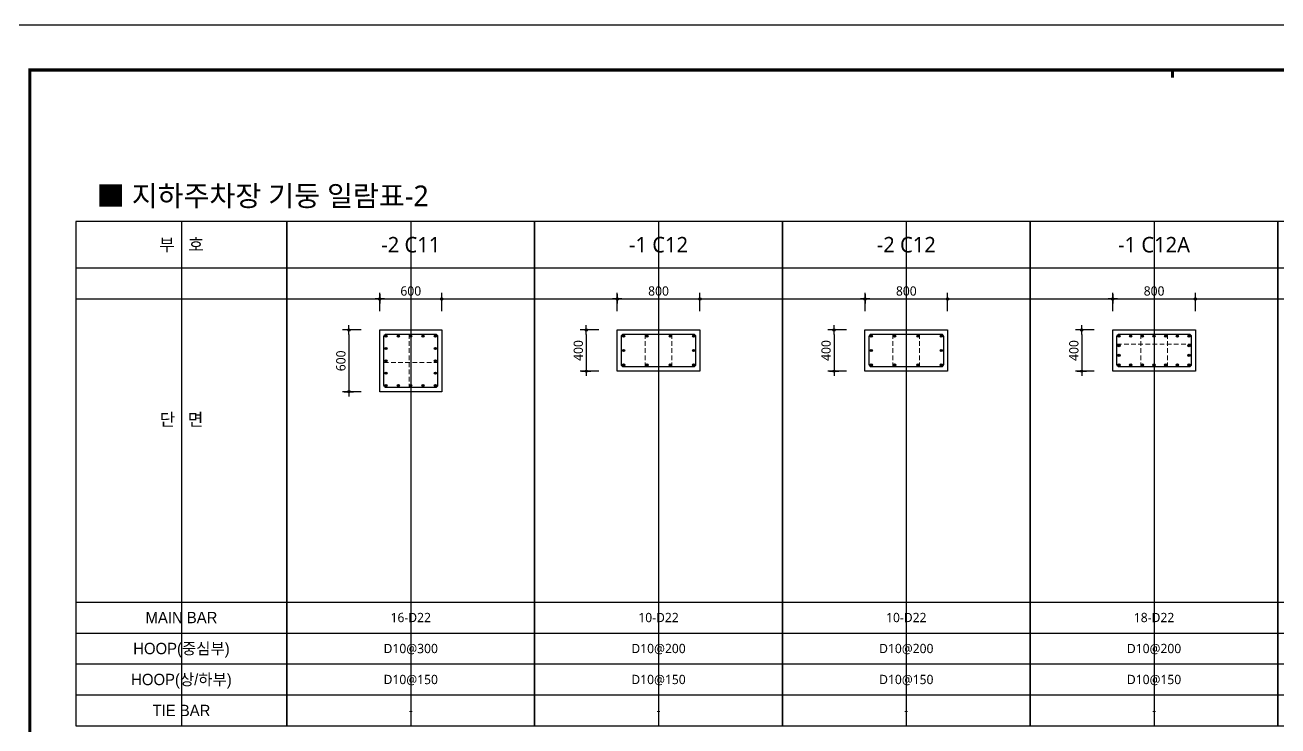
# Model space of a CAD drawing. Header units: millimetres. Extents: x 0 to 252030, y -124740 to 196020.
# Drawn here: x 50924 to 63060, y 171412 to 178200 of the extents above; entities that cross this region are included whole.
import ezdxf
from ezdxf.enums import TextEntityAlignment as Align

# ---------------------------------------------------------------- set-up
doc = ezdxf.new("R2010")
doc.units = ezdxf.units.MM
doc.header["$LTSCALE"] = 30
doc.linetypes.add('HID', pattern=[2.3, 1.5, -0.8])
doc.layers.get('DEFPOINTS').update_dxf_attribs({"color": 142})
for name, color, linetype in [('0-SEC1', 3, 'Continuous'), ('CON', 2, 'Continuous'), ('DIM', 7, 'Continuous'), ('S-철근', 3, 'Continuous'), ('SHEET', 7, 'Continuous'), ('TEXT', 6, 'Continuous'), ('TXT', 3, 'Continuous'), ('XR-FORM_(도룡동)$0$Sheet', 7, 'Continuous')]:
    doc.layers.add(name, color=color, linetype=linetype)
doc.layers.add('TieBar', color=7, linetype='HID', lineweight=0)
doc.styles.get("Standard").update_dxf_attribs({"font": 'malgun.ttf'})
doc.styles.add('돋움', font='Dotum.ttf')
doc.styles.add('맑은 고딕', font='malgun.ttf')
doc.dimstyles.new('30NDIM', dxfattribs={"dimscale": 50, "dimtxt": 3, "dimasz": 1.5, "dimexe": 2, "dimexo": 6, "dimgap": 1, "dimtad": 1, "dimdec": 0, "dimrnd": 0.25, "dimzin": 0, "dimdsep": 46, "dimtxsty": 'Standard', "dimblk": 'Z_DOT', "dimcen": 5, "dimclrd": 256, "dimclre": 256, "dimclrt": 3, "dimadec": 0, "dimazin": 0, "dimtm": 1e-09, "dimtfac": 1, "dimtdec": 0, "dimtix": 1, "dimtmove": 2, "dimatfit": 1, "dimldrblk": 'Z_DOT', "dimfxl": 1, "dimtolj": 1, "dimtzin": 0, "dimarcsym": 0})

# ---------------------------------------------------------------- blocks, each defined once
blk = doc.blocks.new('XR-FORM_(도룡동)$0$S')
at = {"layer": 'XR-FORM_(도룡동)$0$Sheet', "const_width": 100}
blk.add_lwpolyline([(1850, 57950), (82250, 57950), (82250, 1200), (1850, 1200)], close=True, dxfattribs=at)
at = {"layer": 'XR-FORM_(도룡동)$0$Sheet', "linetype": 'Continuous', "const_width": 100}
blk.add_lwpolyline([(38745, 57950), (38745, 57700)], dxfattribs=at)
blk = doc.blocks.new('XR-FORM_(도룡동)', base_point=(101.33, -56114.51))
at = {"layer": 'DEFPOINTS'}
blk.add_lwpolyline([(0, 0), (420, 0), (420, 297), (0, 297)], close=True, dxfattribs=at)
at = {"xscale": 0.005, "yscale": 0.005, "zscale": 0.005}
blk.add_blockref('XR-FORM_(도룡동)$0$S', (-0.25, 0), dxfattribs=at)
blk = doc.blocks.new('*U56')
at = {"layer": 'DEFPOINTS'}
for p, q in [((-1021, 4886), (-1021, 0)), ((-2043, 4136), (0, 4136))]:
    blk.add_line(p, q, dxfattribs=at)
at = {"layer": 'SHEET'}
blk.add_line((-2043, 4436), (0, 4436), dxfattribs=at)
at = {"layer": 'SHEET', "color": 6}
for p, q in [((-2043, 1200), (0, 1200)), ((-2043, 900), (0, 900)), ((-2043, 600), (0, 600)), ((-2043, 300), (0, 300))]:
    blk.add_line(p, q, dxfattribs=at)
at = {"layer": 'SHEET'}
blk.add_lwpolyline([(0, 4886), (-2043, 4886), (-2043, 0), (0, 0)], close=True, dxfattribs=at)
at = {"layer": 'TXT'}
for s, height, style, p in [('부   호', 120, '돋움', (-1021, 4661)), ('단   면', 120, '맑은 고딕', (-1021, 2968)), ('MAIN BAR', 110, '돋움', (-1021, 1050)), ('HOOP(중심부)', 110, '돋움', (-1021, 750)), ('HOOP(상/하부)', 110, '돋움', (-1021, 450)), ('TIE BAR', 110, '돋움', (-1021, 150))]:
    blk.add_text(s, height=height, dxfattribs=dict(at, style=style)).set_placement(p, align=Align.MIDDLE_CENTER)
blk = doc.blocks.new('*U58')
at = {"layer": 'DEFPOINTS'}
for p, q in [((-1200, 4886), (-1200, 0)), ((-2400, 4136), (0, 4136))]:
    blk.add_line(p, q, dxfattribs=at)
at = {"layer": 'SHEET'}
blk.add_line((-2400, 4436), (0, 4436), dxfattribs=at)
at = {"layer": 'SHEET', "color": 6}
for p, q in [((-2400, 1200), (0, 1200)), ((-2400, 900), (0, 900)), ((-2400, 600), (0, 600)), ((-2400, 300), (0, 300))]:
    blk.add_line(p, q, dxfattribs=at)
at = {"layer": 'SHEET'}
blk.add_lwpolyline([(0, 4886), (-2400, 4886), (-2400, 0), (0, 0)], close=True, dxfattribs=at)
blk = doc.blocks.new('Z_DOT')
at = {"layer": 'DIM', "color": 0}
for p, q in [((-1, 0), (1, 0)), ((0, -1), (0, 1))]:
    blk.add_line(p, q, dxfattribs=at)
for radius in [0.25, 0.125]:
    blk.add_circle((0, 0), radius, dxfattribs=at)
blk = doc.blocks.new('*D92')
at = {"layer": 'DEFPOINTS', "color": 0, "transparency": 16777216}
for p in [(54960, 175548), (54360, 175248), (54960, 175248)]:
    blk.add_point(p, dxfattribs=at)
at = {"layer": 'DIM', "lineweight": -2, "transparency": 16777216}
for p, q in [((54360, 175428), (54360, 175608)), ((54405, 175548), (54915, 175548)), ((54960, 175428), (54960, 175608))]:
    blk.add_line(p, q, dxfattribs=at)
at = {"layer": 'DIM', "lineweight": -2, "transparency": 16777216, "xscale": 45, "yscale": 45, "zscale": 45, "rotation": 180}
blk.add_blockref('Z_DOT', (54360, 175548), dxfattribs=at)
at = {"layer": 'DIM', "lineweight": -2, "transparency": 16777216, "xscale": 45, "yscale": 45, "zscale": 45}
blk.add_blockref('Z_DOT', (54960, 175548), dxfattribs=at)
at = {"layer": 'DIM', "color": 3, "transparency": 16777216, "insert": (54660, 175624), "char_height": 90, "attachment_point": 5}
blk.add_mtext('\\A1;600', dxfattribs=at)
blk = doc.blocks.new('*D93')
at = {"layer": 'DEFPOINTS', "color": 0, "transparency": 16777216}
for p in [(54360, 175248), (54060, 174648), (54360, 174648)]:
    blk.add_point(p, dxfattribs=at)
at = {"layer": 'DIM', "lineweight": -2, "transparency": 16777216}
for p, q in [((54180, 175248), (54000, 175248)), ((54060, 175203), (54060, 174693)), ((54180, 174648), (54000, 174648))]:
    blk.add_line(p, q, dxfattribs=at)
at = {"layer": 'DIM', "lineweight": -2, "transparency": 16777216, "xscale": 45, "yscale": 45, "zscale": 45}
for p, rotation in [((54060, 175248), 90), ((54060, 174648), 270)]:
    blk.add_blockref('Z_DOT', p, dxfattribs=dict(at, rotation=rotation))
at = {"layer": 'DIM', "color": 3, "transparency": 16777216, "insert": (53983, 174948), "char_height": 90, "attachment_point": 5, "rotation": 90}
blk.add_mtext('\\A1;600', dxfattribs=at)
blk = doc.blocks.new('*D94')
at = {"layer": 'DEFPOINTS', "color": 0, "transparency": 16777216}
for p in [(57460, 175548), (56660, 175248), (57460, 175248)]:
    blk.add_point(p, dxfattribs=at)
at = {"layer": 'DIM', "lineweight": -2, "transparency": 16777216}
for p, q in [((56660, 175428), (56660, 175608)), ((56705, 175548), (57415, 175548)), ((57460, 175428), (57460, 175608))]:
    blk.add_line(p, q, dxfattribs=at)
at = {"layer": 'DIM', "lineweight": -2, "transparency": 16777216, "xscale": 45, "yscale": 45, "zscale": 45, "rotation": 180}
blk.add_blockref('Z_DOT', (56660, 175548), dxfattribs=at)
at = {"layer": 'DIM', "lineweight": -2, "transparency": 16777216, "xscale": 45, "yscale": 45, "zscale": 45}
blk.add_blockref('Z_DOT', (57460, 175548), dxfattribs=at)
at = {"layer": 'DIM', "color": 3, "transparency": 16777216, "insert": (57060, 175624), "char_height": 90, "attachment_point": 5}
blk.add_mtext('\\A1;800', dxfattribs=at)
blk = doc.blocks.new('*D95')
at = {"layer": 'DEFPOINTS', "color": 0, "transparency": 16777216}
for p in [(56660, 175248), (56360, 174848), (56660, 174848)]:
    blk.add_point(p, dxfattribs=at)
at = {"layer": 'DIM', "lineweight": -2, "transparency": 16777216}
for p, q in [((56480, 175248), (56300, 175248)), ((56360, 175203), (56360, 174893)), ((56480, 174848), (56300, 174848))]:
    blk.add_line(p, q, dxfattribs=at)
at = {"layer": 'DIM', "lineweight": -2, "transparency": 16777216, "xscale": 45, "yscale": 45, "zscale": 45}
for p, rotation in [((56360, 175248), 90), ((56360, 174848), 270)]:
    blk.add_blockref('Z_DOT', p, dxfattribs=dict(at, rotation=rotation))
at = {"layer": 'DIM', "color": 3, "transparency": 16777216, "insert": (56283, 175048), "char_height": 90, "attachment_point": 5, "rotation": 90}
blk.add_mtext('\\A1;400', dxfattribs=at)
blk = doc.blocks.new('*D123')
at = {"layer": 'DEFPOINTS', "color": 0, "transparency": 16777216}
for p in [(59860, 175548), (59060, 175248), (59860, 175248)]:
    blk.add_point(p, dxfattribs=at)
at = {"layer": 'DIM', "lineweight": -2, "transparency": 16777216}
for p, q in [((59060, 175428), (59060, 175608)), ((59105, 175548), (59815, 175548)), ((59860, 175428), (59860, 175608))]:
    blk.add_line(p, q, dxfattribs=at)
at = {"layer": 'DIM', "lineweight": -2, "transparency": 16777216, "xscale": 45, "yscale": 45, "zscale": 45, "rotation": 180}
blk.add_blockref('Z_DOT', (59060, 175548), dxfattribs=at)
at = {"layer": 'DIM', "lineweight": -2, "transparency": 16777216, "xscale": 45, "yscale": 45, "zscale": 45}
blk.add_blockref('Z_DOT', (59860, 175548), dxfattribs=at)
at = {"layer": 'DIM', "color": 3, "transparency": 16777216, "insert": (59460, 175624), "char_height": 90, "attachment_point": 5}
blk.add_mtext('\\A1;800', dxfattribs=at)
blk = doc.blocks.new('*D124')
at = {"layer": 'DEFPOINTS', "color": 0, "transparency": 16777216}
for p in [(59060, 175248), (58760, 174848), (59060, 174848)]:
    blk.add_point(p, dxfattribs=at)
at = {"layer": 'DIM', "lineweight": -2, "transparency": 16777216}
for p, q in [((58880, 175248), (58700, 175248)), ((58760, 175203), (58760, 174893)), ((58880, 174848), (58700, 174848))]:
    blk.add_line(p, q, dxfattribs=at)
at = {"layer": 'DIM', "lineweight": -2, "transparency": 16777216, "xscale": 45, "yscale": 45, "zscale": 45}
for p, rotation in [((58760, 175248), 90), ((58760, 174848), 270)]:
    blk.add_blockref('Z_DOT', p, dxfattribs=dict(at, rotation=rotation))
at = {"layer": 'DIM', "color": 3, "transparency": 16777216, "insert": (58683, 175048), "char_height": 90, "attachment_point": 5, "rotation": 90}
blk.add_mtext('\\A1;400', dxfattribs=at)
blk = doc.blocks.new('*D125')
at = {"layer": 'DEFPOINTS', "color": 0, "transparency": 16777216}
for p in [(62260, 175548), (61460, 175248), (62260, 175248)]:
    blk.add_point(p, dxfattribs=at)
at = {"layer": 'DIM', "lineweight": -2, "transparency": 16777216}
for p, q in [((61460, 175428), (61460, 175608)), ((61505, 175548), (62215, 175548)), ((62260, 175428), (62260, 175608))]:
    blk.add_line(p, q, dxfattribs=at)
at = {"layer": 'DIM', "lineweight": -2, "transparency": 16777216, "xscale": 45, "yscale": 45, "zscale": 45, "rotation": 180}
blk.add_blockref('Z_DOT', (61460, 175548), dxfattribs=at)
at = {"layer": 'DIM', "lineweight": -2, "transparency": 16777216, "xscale": 45, "yscale": 45, "zscale": 45}
blk.add_blockref('Z_DOT', (62260, 175548), dxfattribs=at)
at = {"layer": 'DIM', "color": 3, "transparency": 16777216, "insert": (61860, 175624), "char_height": 90, "attachment_point": 5}
blk.add_mtext('\\A1;800', dxfattribs=at)
blk = doc.blocks.new('*D126')
at = {"layer": 'DEFPOINTS', "color": 0, "transparency": 16777216}
for p in [(61460, 175248), (61160, 174848), (61460, 174848)]:
    blk.add_point(p, dxfattribs=at)
at = {"layer": 'DIM', "lineweight": -2, "transparency": 16777216}
for p, q in [((61280, 175248), (61100, 175248)), ((61160, 175203), (61160, 174893)), ((61280, 174848), (61100, 174848))]:
    blk.add_line(p, q, dxfattribs=at)
at = {"layer": 'DIM', "lineweight": -2, "transparency": 16777216, "xscale": 45, "yscale": 45, "zscale": 45}
for p, rotation in [((61160, 175248), 90), ((61160, 174848), 270)]:
    blk.add_blockref('Z_DOT', p, dxfattribs=dict(at, rotation=rotation))
at = {"layer": 'DIM', "color": 3, "transparency": 16777216, "insert": (61083, 175048), "char_height": 90, "attachment_point": 5, "rotation": 90}
blk.add_mtext('\\A1;400', dxfattribs=at)

msp = doc.modelspace()

# ---------------------------------------------------------------- hatches: boundary and pattern name
at = {"layer": 'S-철근'}
h = msp.add_hatch(color=256, dxfattribs=at)
edge = h.paths.add_edge_path()
edge.add_arc((54420.75002, 175187.00008), 11.1, 0, 180)
edge.add_arc((54420.75002, 175187.00008), 11.1, 180, 360)
h = msp.add_hatch(color=256, dxfattribs=at)
edge = h.paths.add_edge_path()
edge.add_arc((54540.25002, 175187.00008), 11.1, 0, 180)
edge.add_arc((54540.25002, 175187.00008), 11.1, 180, 360)
h = msp.add_hatch(color=256, dxfattribs=at)
edge = h.paths.add_edge_path()
edge.add_arc((54659.75002, 175187.00008), 11.1, 0, 180)
edge.add_arc((54659.75002, 175187.00008), 11.1, 180, 360)
h = msp.add_hatch(color=256, dxfattribs=at)
edge = h.paths.add_edge_path()
edge.add_arc((54779.25002, 175187.00008), 11.1, 0, 180)
edge.add_arc((54779.25002, 175187.00008), 11.1, 180, 360)
h = msp.add_hatch(color=256, dxfattribs=at)
edge = h.paths.add_edge_path()
edge.add_arc((54898.75002, 175187.00008), 11.1, 0, 180)
edge.add_arc((54898.75002, 175187.00008), 11.1, 180, 360)
h = msp.add_hatch(color=256, dxfattribs=at)
edge = h.paths.add_edge_path()
edge.add_arc((56720.75002, 175187.00008), 11.1, 0, 180)
edge.add_arc((56720.75002, 175187.00008), 11.1, 180, 360)
h = msp.add_hatch(color=256, dxfattribs=at)
edge = h.paths.add_edge_path()
edge.add_arc((56946.75002, 175187.00008), 11.1, 0, 180)
edge.add_arc((56946.75002, 175187.00008), 11.1, 180, 360)
h = msp.add_hatch(color=256, dxfattribs=at)
edge = h.paths.add_edge_path()
edge.add_arc((57172.75002, 175187.00008), 11.1, 0, 180)
edge.add_arc((57172.75002, 175187.00008), 11.1, 180, 360)
h = msp.add_hatch(color=256, dxfattribs=at)
edge = h.paths.add_edge_path()
edge.add_arc((57398.75002, 175187.00008), 11.1, 0, 180)
edge.add_arc((57398.75002, 175187.00008), 11.1, 180, 360)
h = msp.add_hatch(color=256, dxfattribs=at)
edge = h.paths.add_edge_path()
edge.add_arc((59120.75002, 175187.00008), 11.1, 0, 180)
edge.add_arc((59120.75002, 175187.00008), 11.1, 180, 360)
h = msp.add_hatch(color=256, dxfattribs=at)
edge = h.paths.add_edge_path()
edge.add_arc((59346.75002, 175187.00008), 11.1, 0, 180)
edge.add_arc((59346.75002, 175187.00008), 11.1, 180, 360)
h = msp.add_hatch(color=256, dxfattribs=at)
edge = h.paths.add_edge_path()
edge.add_arc((59572.75002, 175187.00008), 11.1, 0, 180)
edge.add_arc((59572.75002, 175187.00008), 11.1, 180, 360)
h = msp.add_hatch(color=256, dxfattribs=at)
edge = h.paths.add_edge_path()
edge.add_arc((59798.75002, 175187.00008), 11.1, 0, 180)
edge.add_arc((59798.75002, 175187.00008), 11.1, 180, 360)
h = msp.add_hatch(color=256, dxfattribs=at)
edge = h.paths.add_edge_path()
edge.add_arc((61520.75002, 175187.00008), 11.1, 0, 180)
edge.add_arc((61520.75002, 175187.00008), 11.1, 180, 360)
h = msp.add_hatch(color=256, dxfattribs=at)
edge = h.paths.add_edge_path()
edge.add_arc((61633.75002, 175187.00008), 11.1, 0, 180)
edge.add_arc((61633.75002, 175187.00008), 11.1, 180, 360)
h = msp.add_hatch(color=256, dxfattribs=at)
edge = h.paths.add_edge_path()
edge.add_arc((61746.75002, 175187.00008), 11.1, 0, 180)
edge.add_arc((61746.75002, 175187.00008), 11.1, 180, 360)
h = msp.add_hatch(color=256, dxfattribs=at)
edge = h.paths.add_edge_path()
edge.add_arc((61859.75002, 175187.00008), 11.1, 0, 180)
edge.add_arc((61859.75002, 175187.00008), 11.1, 180, 360)
h = msp.add_hatch(color=256, dxfattribs=at)
edge = h.paths.add_edge_path()
edge.add_arc((61972.75002, 175187.00008), 11.1, 0, 180)
edge.add_arc((61972.75002, 175187.00008), 11.1, 180, 360)
h = msp.add_hatch(color=256, dxfattribs=at)
edge = h.paths.add_edge_path()
edge.add_arc((62085.75002, 175187.00008), 11.1, 0, 180)
edge.add_arc((62085.75002, 175187.00008), 11.1, 180, 360)
h = msp.add_hatch(color=256, dxfattribs=at)
edge = h.paths.add_edge_path()
edge.add_arc((62198.75002, 175187.00008), 11.1, 0, 180)
edge.add_arc((62198.75002, 175187.00008), 11.1, 180, 360)
h = msp.add_hatch(color=256, dxfattribs=at)
edge = h.paths.add_edge_path()
edge.add_arc((54420.75002, 175067.50008), 11.1, 0, 180)
edge.add_arc((54420.75002, 175067.50008), 11.1, 180, 360)
h = msp.add_hatch(color=256, dxfattribs=at)
edge = h.paths.add_edge_path()
edge.add_arc((54898.75002, 175067.50008), 11.1, 0, 180)
edge.add_arc((54898.75002, 175067.50008), 11.1, 180, 360)
h = msp.add_hatch(color=256, dxfattribs=at)
edge = h.paths.add_edge_path()
edge.add_arc((56720.75002, 175048.00008), 11.1, 0, 180)
edge.add_arc((56720.75002, 175048.00008), 11.1, 180, 360)
h = msp.add_hatch(color=256, dxfattribs=at)
edge = h.paths.add_edge_path()
edge.add_arc((57398.75002, 175048.00008), 11.1, 0, 180)
edge.add_arc((57398.75002, 175048.00008), 11.1, 180, 360)
h = msp.add_hatch(color=256, dxfattribs=at)
edge = h.paths.add_edge_path()
edge.add_arc((59120.75002, 175048.00008), 11.1, 0, 180)
edge.add_arc((59120.75002, 175048.00008), 11.1, 180, 360)
h = msp.add_hatch(color=256, dxfattribs=at)
edge = h.paths.add_edge_path()
edge.add_arc((59798.75002, 175048.00008), 11.1, 0, 180)
edge.add_arc((59798.75002, 175048.00008), 11.1, 180, 360)
h = msp.add_hatch(color=256, dxfattribs=at)
edge = h.paths.add_edge_path()
edge.add_arc((61520.75002, 175094.33341), 11.1, 0, 180)
edge.add_arc((61520.75002, 175094.33341), 11.1, 180, 360)
h = msp.add_hatch(color=256, dxfattribs=at)
edge = h.paths.add_edge_path()
edge.add_arc((61520.75002, 175001.66675), 11.1, 0, 180)
edge.add_arc((61520.75002, 175001.66675), 11.1, 180, 360)
h = msp.add_hatch(color=256, dxfattribs=at)
edge = h.paths.add_edge_path()
edge.add_arc((62198.75002, 175094.33341), 11.1, 0, 180)
edge.add_arc((62198.75002, 175094.33341), 11.1, 180, 360)
h = msp.add_hatch(color=256, dxfattribs=at)
edge = h.paths.add_edge_path()
edge.add_arc((62198.75002, 175001.66675), 11.1, 0, 180)
edge.add_arc((62198.75002, 175001.66675), 11.1, 180, 360)
h = msp.add_hatch(color=256, dxfattribs=at)
edge = h.paths.add_edge_path()
edge.add_arc((54420.75002, 174948.00008), 11.1, 0, 180)
edge.add_arc((54420.75002, 174948.00008), 11.1, 180, 360)
h = msp.add_hatch(color=256, dxfattribs=at)
edge = h.paths.add_edge_path()
edge.add_arc((54898.75002, 174948.00008), 11.1, 0, 180)
edge.add_arc((54898.75002, 174948.00008), 11.1, 180, 360)
h = msp.add_hatch(color=256, dxfattribs=at)
edge = h.paths.add_edge_path()
edge.add_arc((56720.75002, 174909.00008), 11.1, 0, 180)
edge.add_arc((56720.75002, 174909.00008), 11.1, 180, 360)
h = msp.add_hatch(color=256, dxfattribs=at)
edge = h.paths.add_edge_path()
edge.add_arc((56946.75002, 174909.00008), 11.1, 0, 180)
edge.add_arc((56946.75002, 174909.00008), 11.1, 180, 360)
h = msp.add_hatch(color=256, dxfattribs=at)
edge = h.paths.add_edge_path()
edge.add_arc((57172.75002, 174909.00008), 11.1, 0, 180)
edge.add_arc((57172.75002, 174909.00008), 11.1, 180, 360)
h = msp.add_hatch(color=256, dxfattribs=at)
edge = h.paths.add_edge_path()
edge.add_arc((57398.75002, 174909.00008), 11.1, 0, 180)
edge.add_arc((57398.75002, 174909.00008), 11.1, 180, 360)
h = msp.add_hatch(color=256, dxfattribs=at)
edge = h.paths.add_edge_path()
edge.add_arc((59120.75002, 174909.00008), 11.1, 0, 180)
edge.add_arc((59120.75002, 174909.00008), 11.1, 180, 360)
h = msp.add_hatch(color=256, dxfattribs=at)
edge = h.paths.add_edge_path()
edge.add_arc((59346.75002, 174909.00008), 11.1, 0, 180)
edge.add_arc((59346.75002, 174909.00008), 11.1, 180, 360)
h = msp.add_hatch(color=256, dxfattribs=at)
edge = h.paths.add_edge_path()
edge.add_arc((59572.75002, 174909.00008), 11.1, 0, 180)
edge.add_arc((59572.75002, 174909.00008), 11.1, 180, 360)
h = msp.add_hatch(color=256, dxfattribs=at)
edge = h.paths.add_edge_path()
edge.add_arc((59798.75002, 174909.00008), 11.1, 0, 180)
edge.add_arc((59798.75002, 174909.00008), 11.1, 180, 360)
h = msp.add_hatch(color=256, dxfattribs=at)
edge = h.paths.add_edge_path()
edge.add_arc((61520.75002, 174909.00008), 11.1, 0, 180)
edge.add_arc((61520.75002, 174909.00008), 11.1, 180, 360)
h = msp.add_hatch(color=256, dxfattribs=at)
edge = h.paths.add_edge_path()
edge.add_arc((61633.75002, 174909.00008), 11.1, 0, 180)
edge.add_arc((61633.75002, 174909.00008), 11.1, 180, 360)
h = msp.add_hatch(color=256, dxfattribs=at)
edge = h.paths.add_edge_path()
edge.add_arc((61746.75002, 174909.00008), 11.1, 0, 180)
edge.add_arc((61746.75002, 174909.00008), 11.1, 180, 360)
h = msp.add_hatch(color=256, dxfattribs=at)
edge = h.paths.add_edge_path()
edge.add_arc((61859.75002, 174909.00008), 11.1, 0, 180)
edge.add_arc((61859.75002, 174909.00008), 11.1, 180, 360)
h = msp.add_hatch(color=256, dxfattribs=at)
edge = h.paths.add_edge_path()
edge.add_arc((61972.75002, 174909.00008), 11.1, 0, 180)
edge.add_arc((61972.75002, 174909.00008), 11.1, 180, 360)
h = msp.add_hatch(color=256, dxfattribs=at)
edge = h.paths.add_edge_path()
edge.add_arc((62085.75002, 174909.00008), 11.1, 0, 180)
edge.add_arc((62085.75002, 174909.00008), 11.1, 180, 360)
h = msp.add_hatch(color=256, dxfattribs=at)
edge = h.paths.add_edge_path()
edge.add_arc((62198.75002, 174909.00008), 11.1, 0, 180)
edge.add_arc((62198.75002, 174909.00008), 11.1, 180, 360)
h = msp.add_hatch(color=256, dxfattribs=at)
edge = h.paths.add_edge_path()
edge.add_arc((54420.75002, 174828.50008), 11.1, 0, 180)
edge.add_arc((54420.75002, 174828.50008), 11.1, 180, 360)
h = msp.add_hatch(color=256, dxfattribs=at)
edge = h.paths.add_edge_path()
edge.add_arc((54898.75002, 174828.50008), 11.1, 0, 180)
edge.add_arc((54898.75002, 174828.50008), 11.1, 180, 360)
h = msp.add_hatch(color=256, dxfattribs=at)
edge = h.paths.add_edge_path()
edge.add_arc((54420.75002, 174709.00008), 11.1, 0, 180)
edge.add_arc((54420.75002, 174709.00008), 11.1, 180, 360)
h = msp.add_hatch(color=256, dxfattribs=at)
edge = h.paths.add_edge_path()
edge.add_arc((54540.25002, 174709.00008), 11.1, 0, 180)
edge.add_arc((54540.25002, 174709.00008), 11.1, 180, 360)
h = msp.add_hatch(color=256, dxfattribs=at)
edge = h.paths.add_edge_path()
edge.add_arc((54659.75002, 174709.00008), 11.1, 0, 180)
edge.add_arc((54659.75002, 174709.00008), 11.1, 180, 360)
h = msp.add_hatch(color=256, dxfattribs=at)
edge = h.paths.add_edge_path()
edge.add_arc((54779.25002, 174709.00008), 11.1, 0, 180)
edge.add_arc((54779.25002, 174709.00008), 11.1, 180, 360)
h = msp.add_hatch(color=256, dxfattribs=at)
edge = h.paths.add_edge_path()
edge.add_arc((54898.75002, 174709.00008), 11.1, 0, 180)
edge.add_arc((54898.75002, 174709.00008), 11.1, 180, 360)

# ---------------------------------------------------------------- linework, layer by layer
at = {"layer": 'CON', "color": 8}
for points in [[(54359.75002, 174648.00008), (54359.75002, 175248.00008), (54959.75002, 175248.00008), (54959.75002, 174648.00008)], [(56659.75002, 174848.00008), (56659.75002, 175248.00008), (57459.75002, 175248.00008), (57459.75002, 174848.00008)], [(59059.75002, 174848.00008), (59059.75002, 175248.00008), (59859.75002, 175248.00008), (59859.75002, 174848.00008)], [(61459.75002, 174848.00008), (61459.75002, 175248.00008), (62259.75002, 175248.00008), (62259.75002, 174848.00008)]]:
    msp.add_lwpolyline(points, close=True, dxfattribs=at)
at = {"layer": 'S-철근'}
for points in [[(54422.32002, 174688.37008, -0.4142135624), (54400.12002, 174710.57008), (54400.12002, 175185.43008, -0.4142135624), (54422.32002, 175207.63008), (54897.18002, 175207.63008, -0.4142135624), (54919.38002, 175185.43008), (54919.38002, 174710.57008, -0.4142135624), (54897.18002, 174688.37008), (54422.32002, 174688.37008)], [(56722.32002, 174888.37008, -0.4142135624), (56700.12002, 174910.57008), (56700.12002, 175185.43008, -0.4142135624), (56722.32002, 175207.63008), (57397.18002, 175207.63008, -0.4142135624), (57419.38002, 175185.43008), (57419.38002, 174910.57008, -0.4142135624), (57397.18002, 174888.37008), (56722.32002, 174888.37008)], [(59122.32002, 174888.37008, -0.4142135624), (59100.12002, 174910.57008), (59100.12002, 175185.43008, -0.4142135624), (59122.32002, 175207.63008), (59797.18002, 175207.63008, -0.4142135624), (59819.38002, 175185.43008), (59819.38002, 174910.57008, -0.4142135624), (59797.18002, 174888.37008), (59122.32002, 174888.37008)], [(61522.32002, 174888.37008, -0.4142135624), (61500.12002, 174910.57008), (61500.12002, 175185.43008, -0.4142135624), (61522.32002, 175207.63008), (62197.18002, 175207.63008, -0.4142135624), (62219.38002, 175185.43008), (62219.38002, 174910.57008, -0.4142135624), (62197.18002, 174888.37008), (61522.32002, 174888.37008)]]:
    msp.add_lwpolyline(points, format="xyb", dxfattribs=at)
for centre in [(54420.75002, 175187.00008), (54540.25002, 175187.00008), (54659.75002, 175187.00008), (54779.25002, 175187.00008), (54898.75002, 175187.00008), (56720.75002, 175187.00008), (56946.75002, 175187.00008), (57172.75002, 175187.00008), (57398.75002, 175187.00008), (59120.75002, 175187.00008), (59346.75002, 175187.00008), (59572.75002, 175187.00008), (59798.75002, 175187.00008), (61520.75002, 175187.00008), (61633.75002, 175187.00008), (61746.75002, 175187.00008), (61859.75002, 175187.00008), (61972.75002, 175187.00008), (62085.75002, 175187.00008), (62198.75002, 175187.00008), (54420.75002, 175067.50008), (54898.75002, 175067.50008), (56720.75002, 175048.00008), (57398.75002, 175048.00008), (59120.75002, 175048.00008), (59798.75002, 175048.00008), (61520.75002, 175094.33341), (61520.75002, 175001.66675), (62198.75002, 175094.33341), (62198.75002, 175001.66675), (54420.75002, 174948.00008), (54898.75002, 174948.00008), (56720.75002, 174909.00008), (56946.75002, 174909.00008), (57172.75002, 174909.00008), (57398.75002, 174909.00008), (59120.75002, 174909.00008), (59346.75002, 174909.00008), (59572.75002, 174909.00008), (59798.75002, 174909.00008), (61520.75002, 174909.00008), (61633.75002, 174909.00008), (61746.75002, 174909.00008), (61859.75002, 174909.00008), (61972.75002, 174909.00008), (62085.75002, 174909.00008), (62198.75002, 174909.00008), (54420.75002, 174828.50008), (54898.75002, 174828.50008), (54420.75002, 174709.00008), (54540.25002, 174709.00008), (54659.75002, 174709.00008), (54779.25002, 174709.00008), (54898.75002, 174709.00008)]:
    msp.add_circle(centre, 11.1, dxfattribs=at)
at = {"layer": 'TieBar'}
for p, q in [((54643.88502, 175207.63008), (54643.88502, 174688.37008)), ((56930.88502, 175207.63008), (56930.88502, 174888.37008)), ((57188.61502, 175207.63008), (57188.61502, 174888.37008)), ((59330.88502, 175207.63008), (59330.88502, 174888.37008)), ((59588.61502, 175207.63008), (59588.61502, 174888.37008)), ((61730.88502, 175207.63008), (61730.88502, 174888.37008)), ((61988.61502, 175207.63008), (61988.61502, 174888.37008)), ((61500.12002, 175110.19841), (62219.38002, 175110.19841)), ((54400.12002, 174932.13508), (54919.38002, 174932.13508))]:
    msp.add_line(p, q, dxfattribs=at)

# ---------------------------------------------------------------- block references
for name, p in [('*U56', (53459.75002, 171412.00008)), ('*U58', (55859.75002, 171412.00008)), ('*U58', (58259.75002, 171412.00008)), ('*U58', (60659.75002, 171412.00008)), ('*U58', (63059.75002, 171412.00008)), ('*U58', (65459.75002, 171412.00008))]:
    msp.add_blockref(name, p)
at = {"layer": '0-SEC1', "xscale": 60, "yscale": 60, "zscale": 60}
msp.add_blockref('XR-FORM_(도룡동)', (56510.02429, -3206490.57868), dxfattribs=at)

# ---------------------------------------------------------------- texts
at = {"layer": 'TEXT', "style": '맑은 고딕'}
msp.add_text('■ 지하주차장 기둥 일람표-2', height=200, dxfattribs=at).set_placement((51616.07521, 176545.93531), align=Align.MIDDLE_LEFT)
at = {"layer": 'TXT', "color": 2, "style": '맑은 고딕'}
for s, p in [('-2 C11', (54659.75002, 176073.00008)), ('-1 C12', (57059.75002, 176073.00008)), ('-2 C12', (59459.75002, 176073.00008)), ('-1 C12A', (61859.75002, 176073.00008))]:
    msp.add_text(s, height=150, dxfattribs=at).set_placement(p, align=Align.MIDDLE_CENTER)
at = {"layer": 'TXT', "style": '맑은 고딕'}
for s, p in [('16-D22', (54659.75002, 172462.00008)), ('10-D22', (57059.75002, 172462.00008)), ('10-D22', (59459.75002, 172462.00008)), ('18-D22', (61859.75002, 172462.00008)), ('D10@300', (54659.75002, 172162.00008)), ('D10@200', (57059.75002, 172162.00008)), ('D10@200', (59459.75002, 172162.00008)), ('D10@200', (61859.75002, 172162.00008)), ('D10@150', (54659.75002, 171862.00008)), ('D10@150', (57059.75002, 171862.00008)), ('D10@150', (59459.75002, 171862.00008)), ('D10@150', (61859.75002, 171862.00008)), ('-', (54659.75002, 171562.00008)), ('-', (57059.75002, 171562.00008)), ('-', (59459.75002, 171562.00008)), ('-', (61859.75002, 171562.00008))]:
    msp.add_text(s, height=90, dxfattribs=at).set_placement(p, align=Align.MIDDLE_CENTER)

# ---------------------------------------------------------------- dimensions: what is measured, and where the dimension line sits
at = {"layer": 'DIM'}
for base, p1, p2, picture, middle in [((54959.75002, 175548.00008), (54359.75002, 175248.00008), (54959.75002, 175248.00008), '*D92', (54659.75002, 175624.49804)), ((57459.75002, 175548.00008), (56659.75002, 175248.00008), (57459.75002, 175248.00008), '*D94', (57059.75002, 175624.49804)), ((59859.75002, 175548.00008), (59059.75002, 175248.00008), (59859.75002, 175248.00008), '*D123', (59459.75002, 175624.49804)), ((62259.75002, 175548.00008), (61459.75002, 175248.00008), (62259.75002, 175248.00008), '*D125', (61859.75002, 175624.49804))]:
    dim = msp.add_linear_dim(base=base, p1=p1, p2=p2, dimstyle='30NDIM', override={"dimscale": 30, "dimtxsty": 'Standard'}, dxfattribs=at)
    dim.commit()
    dim.dimension.update_dxf_attribs({"geometry": picture, "text_midpoint": middle})
for base, p1, p2, picture, middle in [((54059.75002, 174648.00008), (54359.75002, 175248.00008), (54359.75002, 174648.00008), '*D93', (53983.25206, 174948.00008)), ((56359.75002, 174848.00008), (56659.75002, 175248.00008), (56659.75002, 174848.00008), '*D95', (56283.25206, 175048.00008)), ((58759.75002, 174848.00008), (59059.75002, 175248.00008), (59059.75002, 174848.00008), '*D124', (58683.25206, 175048.00008)), ((61159.75002, 174848.00008), (61459.75002, 175248.00008), (61459.75002, 174848.00008), '*D126', (61083.25206, 175048.00008))]:
    dim = msp.add_linear_dim(base=base, p1=p1, p2=p2, angle=270, dimstyle='30NDIM', override={"dimscale": 30, "dimtxsty": 'Standard'}, dxfattribs=at)
    dim.commit()
    dim.dimension.update_dxf_attribs({"geometry": picture, "text_midpoint": middle})

doc.saveas('drawing.dxf')
